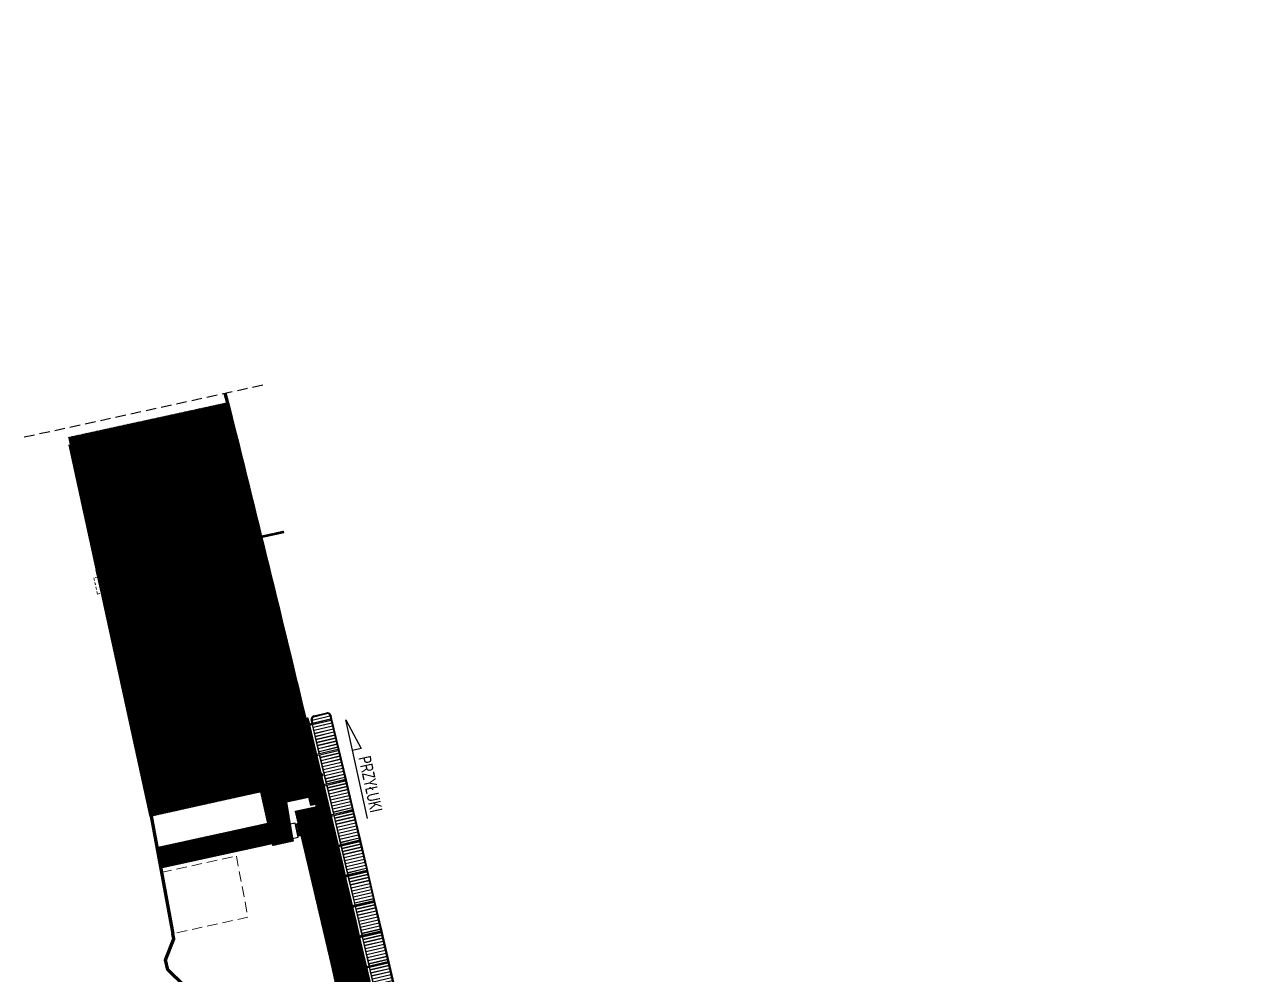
# Model space of a CAD drawing. Header units: metres. Extents: x 8416582 to 8417409, y 5771873 to 5772737.
# Drawn here: x 8416865.2 to 8416923.7, y 5772288.7 to 5772334.4 of the extents above; entities that cross this region are included whole.
import ezdxf

# ---------------------------------------------------------------- set-up
doc = ezdxf.new("R2010")
doc.units = ezdxf.units.M
doc.linetypes.add('DASHED', pattern=[0.75, 0.5, -0.25])
doc.linetypes.add('HIDDEN', pattern=[0.375, 0.25, -0.125])
for name, color, linetype in [('AII_M_balustrady', 8, 'Continuous'), ('AII_M_konstrukcja beton', 3, 'Continuous'), ('AII_M_opis', 1, 'Continuous'), ('AII_M_opisy kierunki', 1, 'Continuous'), ('AII_M_podpory', 1, 'Continuous'), ('AII_M_schody', 7, 'Continuous'), ('AII_M_wyposażenie', 8, 'Continuous')]:
    doc.layers.add(name, color=color, linetype=linetype)
for name, color, linetype, lineweight in [('AII_M_konstrukcja 0.09', 6, 'Continuous', 9), ('AII_M_konstrukcja 0.25', 1, 'Continuous', 25), ('AII_M_kreskowanie', 8, 'Continuous', 0), ('AII_M_kreskowanie skarp', 8, 'Continuous', 0), ('AII_M_linie przerywane', 9, 'DASHED', 18), ('AII_M_nawierzchnia', 9, 'Continuous', 18), ('AII_M_skrajnia', 9, 'DASHED', 18), ('AII_M_teren projektowany', 4, 'Continuous', 70), ('AII_M_wymiary', 1, 'Continuous', 25), ('AII_M_wyposazenie', 1, 'Continuous', 25), ('PROFIL_ramka', 7, 'Continuous', 15)]:
    doc.layers.add(name, color=color, linetype=linetype, lineweight=lineweight)
doc.layers.add('AII_M_pomoc', color=30, linetype='Continuous', plot=False)
doc.styles.add('CDMSTYLE', font='CDMSIMPL.shx', dxfattribs={"width": 0.7, "bigfont": 'CDMBIGPL.shx'})
pattern_1 = [(327.320079, (8416669.201813, 5772234.18563), (0.017143266, 0.0267239767), []), (57.320079, (8416669.201813, 5772234.18563), (-0.0267239767, 0.017143266), [])]
pattern_2 = [(327.320079, (8416670.34808, 5772229.486566), (0.017143266, 0.0267239767), []), (57.320079, (8416670.34808, 5772229.486566), (-0.0267239767, 0.017143266), [])]
pattern_3 = [(327.320079, (8416669.203216, 5772234.185935), (0.017143266, 0.0267239767), []), (57.320079, (8416669.203216, 5772234.185935), (-0.0267239767, 0.017143266), [])]
pattern_4 = [(327.320079, (8416692.896916, 5772231.56802), (0.017143266, 0.0267239767), []), (57.320079, (8416692.896916, 5772231.56802), (-0.0267239767, 0.017143266), [])]

# ---------------------------------------------------------------- blocks, each defined once
blk = doc.blocks.new('Łożysko_garnkowe')
at = {"layer": 'AII_M_podpory', "color": 0, "linetype": 'Continuous', "lineweight": -2, "ltscale": 0.01}
for p, q in [((-0.31, 0), (0.31, 0)), ((0.31, 0), (0.31, -0.043)), ((-0.31, -0.043), (-0.31, 0)), ((-0.03, -0.043), (-0.31, -0.043)), ((-0.301, -0.049), (-0.301, -0.043)), ((-0.301, -0.049), (-0.033, -0.049)), ((-0.26, -0.085), (-0.3, -0.085)), ((-0.3, -0.15), (-0.3, -0.085)), ((-0.3, -0.15), (0.3, -0.15)), ((-0.292, -0.052), (-0.245, -0.052)), ((-0.292, -0.067), (-0.292, -0.052)), ((-0.292, -0.067), (-0.257, -0.067)), ((-0.28, -0.085), (-0.28, -0.067)), ((-0.26, -0.085), (-0.257, -0.085)), ((-0.26, -0.138), (-0.26, -0.085)), ((-0.26, -0.09), (-0.257, -0.09)), ((0.26, -0.114), (-0.26, -0.114)), ((-0.26, -0.138), (0.26, -0.138)), ((-0.257, -0.09), (-0.257, -0.067)), ((-0.245, -0.055), (-0.245, -0.049)), ((-0.044, -0.055), (-0.245, -0.055)), ((-0.044, -0.052), (-0.044, -0.049)), ((-0.044, -0.052), (-0.025, -0.052)), ((-0.044, -0.052), (-0.044, -0.058)), ((0.044, -0.058), (-0.044, -0.058)), ((-0.033, -0.043), (-0.033, -0.049)), ((0.03, -0.017), (-0.03, -0.017)), ((-0.03, -0.017), (-0.03, -0.043)), ((-0.025, -0.022), (-0.03, -0.022)), ((-0.025, -0.039), (-0.03, -0.039)), ((0.025, -0.022), (-0.025, -0.022)), ((-0.025, -0.022), (-0.025, -0.052)), ((0.025, -0.022), (0.03, -0.022)), ((0.025, -0.022), (0.025, -0.052)), ((0.025, -0.039), (0.03, -0.039)), ((0.044, -0.052), (0.025, -0.052)), ((0.03, -0.017), (0.03, -0.043)), ((0.31, -0.043), (0.03, -0.043)), ((0.033, -0.043), (0.033, -0.049)), ((0.301, -0.049), (0.033, -0.049)), ((0.044, -0.052), (0.044, -0.049)), ((0.044, -0.052), (0.044, -0.058)), ((0.245, -0.055), (0.044, -0.055)), ((0.245, -0.055), (0.245, -0.049)), ((0.292, -0.052), (0.245, -0.052)), ((0.292, -0.067), (0.257, -0.067)), ((0.257, -0.09), (0.257, -0.067)), ((0.26, -0.085), (0.257, -0.085)), ((0.26, -0.09), (0.257, -0.09)), ((0.26, -0.085), (0.3, -0.085)), ((0.26, -0.138), (0.26, -0.085)), ((0.28, -0.085), (0.28, -0.067)), ((0.292, -0.067), (0.292, -0.052)), ((0.3, -0.15), (0.3, -0.085)), ((0.301, -0.049), (0.301, -0.043))]:
    blk.add_line(p, q, dxfattribs=at)
blk = doc.blocks.new('*U284')
at = {"layer": 'AII_M_opisy kierunki', "color": 0, "lineweight": -2}
blk.add_lwpolyline([(24.28, 0), (0, 0), (7.5, 2.1), (7.5, 2.1), (7.5, 0)], dxfattribs=at)
at = {"layer": 'AII_M_opisy kierunki', "color": 2, "lineweight": -2, "style": 'CDMSTYLE', "width": 0.7}
blk.add_attdef('KIERUNEK', (9.5, 1), '', height=3, dxfattribs=at)
blk = doc.blocks.new('*U285')
at = {"layer": 'AII_M_konstrukcja 0.09'}
blk.add_lwpolyline([(0, 0), (0, 0.6)], dxfattribs=at)
blk = doc.blocks.new('*U286')
at = {"layer": 'AII_M_konstrukcja 0.09', "color": 0, "linetype": 'ByBlock', "lineweight": -2, "transparency": 16777216}
for p, rotation in [((8419886.843, 5772300.738), 256.7667848124154), ((8419886.614, 5772299.764), 256.7298197933982), ((8419886.384, 5772298.791), 256.6928547743713), ((8419886.153, 5772297.818), 256.6558897553443), ((8419885.922, 5772296.845), 256.6189247363075), ((8419885.691, 5772295.872), 256.5819597172707), ((8419885.458, 5772294.9), 256.5449946982339), ((8419885.225, 5772293.927), 256.5080296792069), ((8419884.992, 5772292.955), 256.4710646601898), ((8419884.757, 5772291.983), 256.4340996411727), ((8419884.522, 5772291.01), 256.3971346221359), ((8419884.287, 5772290.039), 256.3601696030991), ((8419884.051, 5772289.067), 256.3232045840721), ((8419883.814, 5772288.095), 256.2862395650352), ((8419883.577, 5772287.124), 256.2492745460082), ((8419883.339, 5772286.153), 256.2123095269715), ((8419883.1, 5772285.182), 256.1753445079149), ((8419882.861, 5772284.211), 256.1383794888781), ((8419882.621, 5772283.24), 256.1014144698412), ((8419882.38, 5772282.269), 256.0644494507945), ((8419882.139, 5772281.299), 256.0274844317479), ((8419881.897, 5772280.328), 255.990519412711), ((8419881.655, 5772279.358), 255.9535543936742), ((8419881.412, 5772278.388), 255.9165893746571), ((8419881.168, 5772277.418), 255.8796243556203), ((8419880.924, 5772276.449), 255.8426593365735), ((8419880.679, 5772275.479), 255.805694317517), ((8419880.434, 5772274.51), 255.7687292984703), ((8419880.188, 5772273.54), 255.7317642794237), ((8419879.941, 5772272.571), 255.6947992603868), ((8419879.693, 5772271.602), 255.6578342413401), ((8419879.445, 5772270.634), 255.6208692224512), ((8419879.197, 5772269.665), 255.5839042034243), ((8419878.947, 5772268.697), 255.5469391842493), ((8419878.698, 5772267.728), 255.5099741652126), ((8419878.447, 5772266.76), 255.4730091461855), ((8419878.196, 5772265.792), 255.4360441273065), ((8419877.944, 5772264.825), 255.3990791082796), ((8419877.692, 5772263.857), 255.3621140892329), ((8419877.439, 5772262.889), 255.3251490701763), ((8419877.185, 5772261.922), 255.2881840511395), ((8419876.931, 5772260.955), 255.2512190321224), ((8419876.676, 5772259.988), 255.2142540131053), ((8419876.42, 5772259.021), 255.1772889940783), ((8419876.164, 5772258.055), 255.1403239750415), ((8419875.907, 5772257.088), 255.1033589560047), ((8419875.65, 5772256.122), 255.0663939369876), ((8419875.392, 5772255.156), 255.0294289179507), ((8419875.133, 5772254.19), 254.9924638989139), ((8419874.874, 5772253.224), 254.9554988798869), ((8419874.614, 5772252.258), 254.9185338608501), ((8419874.354, 5772251.293), 254.8815688418231), ((8419874.093, 5772250.327), 254.844603822806), ((8419873.831, 5772249.362), 254.8076388037889), ((8419873.569, 5772248.397), 254.7706737847521), ((8419873.306, 5772247.433), 254.7337087657054), ((8419873.042, 5772246.468), 254.6967437466685), ((8419872.778, 5772245.503), 254.6597787276318), ((8419872.513, 5772244.539), 254.6228137085949), ((8419872.247, 5772243.575), 254.585848689558)]:
    blk.add_blockref('*U285', p, dxfattribs=dict(at, rotation=rotation))
blk = doc.blocks.new('balustrada_segment skrajny L')
at = {"layer": 'AII_M_balustrady'}
for p, q in [((-0.395, 0.3), (-0.395, 0.94)), ((-0.39, 0.3), (-0.39, 0.94)), ((-0.36, 0.3), (-0.36, 0.94)), ((-0.355, 0.3), (-0.355, 0.94)), ((-0.253, 1.094), (-0.035, 1.094)), ((-0.24, 1.066), (-0.035, 1.066)), ((-0.235, 1.1), (-0.035, 1.1)), ((-0.235, 1.06), (-0.035, 1.06)), ((-0.217, 0.18), (-0.217, 1.06)), ((-0.209, 0.18), (-0.209, 1.06)), ((-0.07, 0), (-0.07, 1.06)), ((-0.065, 0), (-0.065, 1.06)), ((-0.005, 0), (-0.005, 1.06)), ((-0.005, 0), (-0.005, 1.06)), ((0, 0), (0, 1.06)), ((0, 0), (0, 1.06)), ((-0.07, 0.18), (-0.235, 0.18)), ((-0.07, 0.175), (-0.235, 0.175)), ((-0.07, 0.145), (-0.235, 0.145)), ((-0.07, 0.14), (-0.235, 0.14))]:
    blk.add_line(p, q, dxfattribs=at)
for centre, radius, start, end in [((-0.235, 0.94), 0.16, 90.00001, 180.00001), ((-0.235, 0.94), 0.155, 96.51187, 180.00001), ((-0.233, 0.939), 0.127, 93.15622, 179.62051), ((-0.235, 0.94), 0.12, 90.00001, 180.00001), ((-0.235, 0.3), 0.16, 180.00001, 270.00001), ((-0.235, 0.3), 0.155, 180.00001, 270.00001), ((-0.235, 0.3), 0.125, 180.00001, 270.00001), ((-0.235, 0.3), 0.12, 180.00001, 270.00001)]:
    blk.add_arc(centre, radius, start, end, dxfattribs=at)
blk = doc.blocks.new('balustrada_segment posredni')
at = {"layer": 'AII_M_balustrady'}
for p, q in [((-0.036, 1.1), (1.464, 1.101)), ((-0.036, 1.094), (1.464, 1.095)), ((-0.036, 1.066), (1.464, 1.067)), ((-0.036, 1.06), (1.464, 1.061)), ((0.141, 1.06), (0.142, 0.15)), ((0.149, 1.06), (0.15, 0.15)), ((0.291, 1.06), (0.292, 0.151)), ((0.299, 1.06), (0.3, 0.151)), ((0.441, 1.06), (0.442, 0.151)), ((0.449, 1.06), (0.45, 0.151)), ((0.591, 1.06), (0.592, 0.151)), ((0.599, 1.06), (0.6, 0.151)), ((0.741, 1.06), (0.742, 0.151)), ((0.749, 1.06), (0.75, 0.151)), ((0.891, 1.061), (0.892, 0.151)), ((0.899, 1.061), (0.9, 0.151)), ((1.041, 1.061), (1.042, 0.151)), ((1.049, 1.061), (1.05, 0.151)), ((1.191, 1.061), (1.192, 0.151)), ((1.199, 1.061), (1.2, 0.151)), ((1.341, 1.061), (1.342, 0.151)), ((1.349, 1.061), (1.35, 0.151)), ((1.43, 0.001), (1.429, 1.061)), ((1.435, 0.001), (1.434, 1.061)), ((1.495, 0.001), (1.494, 1.061)), ((1.5, 0.001), (1.499, 1.061)), ((1.43, 0.151), (0, 0.15)), ((1.43, 0.141), (0, 0.14))]:
    blk.add_line(p, q, dxfattribs=at)
blk = doc.blocks.new('*U276')
at = {"layer": 'AII_M_schody', "color": 0, "linetype": 'Continuous', "lineweight": 5, "ltscale": 0.5}
blk.add_line((0.4, -8.1), (-0.4, -8.1), dxfattribs=at)
at = {"layer": 'AII_M_schody', "color": 0, "linetype": 'HIDDEN', "lineweight": 5, "ltscale": 0.5}
for p, q in [((-0.4, -8.1), (-0.4, -8.28)), ((0.4, -8.28), (0.4, -8.1)), ((-0.4, -8.28), (0.4, -8.28))]:
    blk.add_line(p, q, dxfattribs=at)
at = {"layer": 'AII_M_schody', "color": 0, "linetype": 'Continuous', "lineweight": 5}
for points in [[(-0.65, 1.1), (-0.57, 1.1), (-0.57, -7.92), (-0.65, -7.92)], [(-0.46, -8.1), (-0.46, 0), (-0.4, 0), (-0.4, -8.1)], [(0.4, -0.18), (0.4, 0), (-0.4, 0), (-0.4, -0.18)], [(0.46, -8.1), (0.46, 0), (0.4, 0), (0.4, -8.1)], [(0.4, -0.36), (0.4, -0.18), (-0.4, -0.18), (-0.4, -0.36)], [(0.4, -0.54), (0.4, -0.36), (-0.4, -0.36), (-0.4, -0.54)], [(0.4, -0.72), (0.4, -0.54), (-0.4, -0.54), (-0.4, -0.72)], [(0.4, -0.9), (0.4, -0.72), (-0.4, -0.72), (-0.4, -0.9)], [(0.4, -1.08), (0.4, -0.9), (-0.4, -0.9), (-0.4, -1.08)], [(0.4, -1.26), (0.4, -1.08), (-0.4, -1.08), (-0.4, -1.26)], [(0.4, -1.44), (0.4, -1.26), (-0.4, -1.26), (-0.4, -1.44)], [(0.4, -1.62), (0.4, -1.44), (-0.4, -1.44), (-0.4, -1.62)], [(0.4, -1.8), (0.4, -1.62), (-0.4, -1.62), (-0.4, -1.8)], [(0.4, -1.98), (0.4, -1.8), (-0.4, -1.8), (-0.4, -1.98)], [(0.4, -2.16), (0.4, -1.98), (-0.4, -1.98), (-0.4, -2.16)], [(0.4, -2.34), (0.4, -2.16), (-0.4, -2.16), (-0.4, -2.34)], [(0.4, -2.52), (0.4, -2.34), (-0.4, -2.34), (-0.4, -2.52)], [(0.4, -2.7), (0.4, -2.52), (-0.4, -2.52), (-0.4, -2.7)], [(0.4, -2.88), (0.4, -2.7), (-0.4, -2.7), (-0.4, -2.88)], [(0.4, -3.06), (0.4, -2.88), (-0.4, -2.88), (-0.4, -3.06)], [(0.4, -3.24), (0.4, -3.06), (-0.4, -3.06), (-0.4, -3.24)], [(0.4, -3.42), (0.4, -3.24), (-0.4, -3.24), (-0.4, -3.42)], [(0.4, -3.6), (0.4, -3.42), (-0.4, -3.42), (-0.4, -3.6)], [(0.4, -3.78), (0.4, -3.6), (-0.4, -3.6), (-0.4, -3.78)], [(0.4, -3.96), (0.4, -3.78), (-0.4, -3.78), (-0.4, -3.96)], [(0.4, -4.14), (0.4, -3.96), (-0.4, -3.96), (-0.4, -4.14)], [(0.4, -4.32), (0.4, -4.14), (-0.4, -4.14), (-0.4, -4.32)], [(0.4, -4.5), (0.4, -4.32), (-0.4, -4.32), (-0.4, -4.5)], [(0.4, -4.68), (0.4, -4.5), (-0.4, -4.5), (-0.4, -4.68)], [(0.4, -4.86), (0.4, -4.68), (-0.4, -4.68), (-0.4, -4.86)], [(0.4, -5.04), (0.4, -4.86), (-0.4, -4.86), (-0.4, -5.04)], [(0.4, -5.22), (0.4, -5.04), (-0.4, -5.04), (-0.4, -5.22)], [(0.4, -5.4), (0.4, -5.22), (-0.4, -5.22), (-0.4, -5.4)], [(0.4, -5.58), (0.4, -5.4), (-0.4, -5.4), (-0.4, -5.58)], [(0.4, -5.76), (0.4, -5.58), (-0.4, -5.58), (-0.4, -5.76)], [(0.4, -5.94), (0.4, -5.76), (-0.4, -5.76), (-0.4, -5.94)], [(0.4, -6.12), (0.4, -5.94), (-0.4, -5.94), (-0.4, -6.12)], [(0.4, -6.3), (0.4, -6.12), (-0.4, -6.12), (-0.4, -6.3)], [(0.4, -6.48), (0.4, -6.3), (-0.4, -6.3), (-0.4, -6.48)], [(0.4, -6.66), (0.4, -6.48), (-0.4, -6.48), (-0.4, -6.66)], [(0.4, -6.84), (0.4, -6.66), (-0.4, -6.66), (-0.4, -6.84)], [(0.4, -7.02), (0.4, -6.84), (-0.4, -6.84), (-0.4, -7.02)], [(0.4, -7.2), (0.4, -7.02), (-0.4, -7.02), (-0.4, -7.2)], [(0.4, -7.38), (0.4, -7.2), (-0.4, -7.2), (-0.4, -7.38)], [(0.4, -7.56), (0.4, -7.38), (-0.4, -7.38), (-0.4, -7.56)], [(0.4, -7.74), (0.4, -7.56), (-0.4, -7.56), (-0.4, -7.74)], [(-0.46, -8.1), (-0.76, -8.1), (-0.76, -7.92), (-0.46, -7.92)], [(0.4, -7.92), (0.4, -7.74), (-0.4, -7.74), (-0.4, -7.92)], [(0.4, -8.1), (0.4, -7.92), (-0.4, -7.92), (-0.4, -8.1)]]:
    blk.add_lwpolyline(points, close=True, dxfattribs=at)
for points in [[(-0.65, -0.36), (-0.76, -0.36), (-0.76, -0.18), (-0.65, -0.18)], [(-0.57, -0.18), (-0.46, -0.18), (-0.46, -0.36), (-0.57, -0.36)], [(-0.65, -1.44), (-0.76, -1.44), (-0.76, -1.26), (-0.65, -1.26)], [(-0.57, -1.26), (-0.46, -1.26), (-0.46, -1.44), (-0.57, -1.44)], [(-0.65, -2.52), (-0.76, -2.52), (-0.76, -2.34), (-0.65, -2.34)], [(-0.57, -2.34), (-0.46, -2.34), (-0.46, -2.52), (-0.57, -2.52)], [(-0.65, -3.6), (-0.76, -3.6), (-0.76, -3.42), (-0.65, -3.42)], [(-0.57, -3.42), (-0.46, -3.42), (-0.46, -3.6), (-0.57, -3.6)], [(-0.65, -4.68), (-0.76, -4.68), (-0.76, -4.5), (-0.65, -4.5)], [(-0.57, -4.5), (-0.46, -4.5), (-0.46, -4.68), (-0.57, -4.68)], [(-0.65, -5.76), (-0.76, -5.76), (-0.76, -5.58), (-0.65, -5.58)], [(-0.57, -5.58), (-0.46, -5.58), (-0.46, -5.76), (-0.57, -5.76)], [(-0.65, -6.84), (-0.76, -6.84), (-0.76, -6.66), (-0.65, -6.66)], [(-0.57, -6.66), (-0.46, -6.66), (-0.46, -6.84), (-0.57, -6.84)], [(-0.65, -7.92), (-0.76, -7.92), (-0.76, -7.74), (-0.65, -7.74)], [(-0.57, -7.74), (-0.46, -7.74), (-0.46, -7.92), (-0.57, -7.92)]]:
    blk.add_lwpolyline(points, dxfattribs=at)
blk = doc.blocks.new('A$C28d39659')
at = {"layer": 'PROFIL_ramka'}
for points in [[(52, 12), (752, 12), (752, 24), (52, 24)], [(52, 0), (752, 0), (752, 12), (52, 12)]]:
    blk.add_3dface(points, dxfattribs=at)
blk = doc.blocks.new('A$C44c9b803')
at = {"layer": 'AII_M_opis', "color": 1, "lineweight": 25}
blk.add_blockref('A$C28d39659', (0, 0), dxfattribs=at)

msp = doc.modelspace()

# ---------------------------------------------------------------- hatches: boundary and pattern name
at = {"layer": 'AII_M_kreskowanie', "lineweight": 0, "true_color": 0x61993b}
h = msp.add_hatch(dxfattribs=at)
h.set_pattern_fill('ANSI37', color=85, scale=0.01, angle=26.648458)
h.set_pattern_definition(pattern_1)
edge = h.paths.add_edge_path()
edge.add_ellipse((8416954.2493, 5772329.9767), major_axis=(-56.7613, 56.7613), ratio=1, start_angle=58.704843, end_angle=59.256651)
edge.add_ellipse((8415397.6624, 5771946.4206), major_axis=(-1076.8345, 1076.8345), ratio=1, start_angle=238.8496552, end_angle=238.8787399)
edge.add_line((8416876.0769, 5772311.7091), (8416868.298, 5772310.0101))
edge.add_line((8416868.298, 5772310.0101), (8416868.6278, 5772308.5002))
edge.add_line((8416868.6278, 5772308.5002), (8416876.4489, 5772310.2083))
edge = h.paths.add_edge_path()
edge.add_ellipse((8415382.9238, 5771942.789), major_axis=(-1087.568, 1087.568), ratio=1, start_angle=238.8783744, end_angle=238.9071725)
edge.add_ellipse((8416888.2953, 5772316.0473), major_axis=(-6.6552, 27.5953), ratio=0.4545155, start_angle=89.60975, end_angle=91.170069)
edge.add_line((8416875.7077, 5772313.2104), (8416867.9682, 5772311.5201))
edge.add_line((8416867.9682, 5772311.5201), (8416868.298, 5772310.0101))
edge.add_line((8416868.298, 5772310.0101), (8416876.0769, 5772311.7091))
h.paths.add_polyline_path([(8416876.552, 5772309.7832), (8416876.552, 5772309.7832), (8416876.631, 5772309.4571), (8416876.6282, 5772309.4689), (8416876.6254, 5772309.4806), (8416876.6225, 5772309.4924), (8416876.6197, 5772309.5041), (8416876.6168, 5772309.5158), (8416876.614, 5772309.5276), (8416876.6111, 5772309.5393), (8416876.6083, 5772309.551), (8416876.6055, 5772309.5628), (8416876.6026, 5772309.5745), (8416876.5998, 5772309.5863), (8416876.5969, 5772309.598), (8416876.5941, 5772309.6097), (8416876.5912, 5772309.6215), (8416876.5884, 5772309.6332), (8416876.5855, 5772309.6449), (8416876.5827, 5772309.6567), (8416876.5799, 5772309.6684), (8416876.577, 5772309.6802), (8416876.5742, 5772309.6919), (8416876.5713, 5772309.7036), (8416876.5685, 5772309.7154), (8416876.5656, 5772309.7271), (8416876.5628, 5772309.7388), (8416876.5599, 5772309.7506), (8416876.5571, 5772309.7623), (8416876.5543, 5772309.7741)])
h.paths.add_polyline_path([(8416875.7053, 5772313.2099), (8416874.9576, 5772316.2105), (8416867.3087, 5772314.54), (8416867.9682, 5772311.5201)])
h = msp.add_hatch(dxfattribs=at)
h.set_pattern_fill('ANSI37', color=85, scale=0.01, angle=26.648458)
h.set_pattern_definition(pattern_1)
h.paths.add_polyline_path([(8416876.4076, 5772309.6698), (8416876.4311, 5772309.5623), (8416876.5968, 5772309.5985), (8416876.5709, 5772309.7054)])
h.paths.add_polyline_path([(8416875.3525, 5772309.4393), (8416875.3759, 5772309.3319), (8416876.2552, 5772309.5239), (8416876.2317, 5772309.6314)], flags=17)
h.paths.add_polyline_path([(8416874.2973, 5772309.2089), (8416874.3208, 5772309.1014), (8416875.2001, 5772309.2935), (8416875.1766, 5772309.4009)], flags=17)
h.paths.add_polyline_path([(8416873.2422, 5772308.9784), (8416873.2657, 5772308.871), (8416874.145, 5772309.063), (8416874.1215, 5772309.1705)], flags=17)
h.paths.add_polyline_path([(8416872.1871, 5772308.748), (8416872.2106, 5772308.6405), (8416873.0898, 5772308.8326), (8416873.0664, 5772308.94)], flags=17)
h.paths.add_polyline_path([(8416871.132, 5772308.5176), (8416871.1554, 5772308.4101), (8416872.0347, 5772308.6021), (8416872.0112, 5772308.7096)], flags=17)
h.paths.add_polyline_path([(8416870.0782, 5772308.2874), (8416870.1017, 5772308.18), (8416870.9796, 5772308.3717), (8416870.9561, 5772308.4792)])
h.paths.add_polyline_path([(8416869.9258, 5772308.1416), (8416869.9024, 5772308.249), (8416869.0231, 5772308.057), (8416869.0466, 5772307.9495)])
h.paths.add_polyline_path([(8416870.0377, 5772308.473), (8416870.0612, 5772308.3656), (8416870.939, 5772308.5573), (8416870.9156, 5772308.6648), (8416871.0914, 5772308.7032), (8416871.1149, 5772308.5957), (8416871.9942, 5772308.7878), (8416871.9707, 5772308.8952), (8416872.1465, 5772308.9336), (8416872.17, 5772308.8262), (8416873.0493, 5772309.0182), (8416873.0258, 5772309.1257), (8416873.2017, 5772309.1641), (8416873.2251, 5772309.0566), (8416874.1044, 5772309.2486), (8416874.0809, 5772309.3561), (8416874.2568, 5772309.3945), (8416874.2803, 5772309.287), (8416875.1595, 5772309.4791), (8416875.1361, 5772309.5865), (8416875.3119, 5772309.625), (8416875.3354, 5772309.5175), (8416876.2147, 5772309.7095), (8416876.1912, 5772309.817), (8416876.3671, 5772309.8554), (8416876.3905, 5772309.7479), (8416876.552, 5772309.7832), (8416876.4489, 5772310.2083), (8416868.6278, 5772308.5002), (8416868.6976, 5772308.1804), (8416868.9826, 5772308.2426), (8416869.006, 5772308.1351), (8416869.8853, 5772308.3272), (8416869.8618, 5772308.4346)])
at = {"layer": 'AII_M_kreskowanie', "lineweight": 0, "true_color": 0x818979}
h = msp.add_hatch(dxfattribs=at)
h.set_pattern_fill('ANSI37', color=8, scale=0.01, angle=26.648458)
h.set_pattern_definition(pattern_3)
h.paths.add_polyline_path([(8416877.6425, 5772310.0214), (8416877.6595, 5772309.9432), (8416868.8472, 5772308.0186), (8416868.8302, 5772308.0967)])
h = msp.add_hatch(dxfattribs=at)
h.set_pattern_fill('ANSI37', color=8, scale=0.01, angle=26.648458)
h.set_pattern_definition(pattern_3)
h.paths.add_polyline_path([(8416876.3919, 5772309.7482), (8416876.3685, 5772309.8557), (8416876.1926, 5772309.8173), (8416876.2161, 5772309.7098)])
h.paths.add_polyline_path([(8416876.4325, 5772309.5626), (8416876.409, 5772309.6701), (8416876.2331, 5772309.6317), (8416876.2566, 5772309.5242)])
h = msp.add_hatch(dxfattribs=at)
h.set_pattern_fill('ANSI37', color=8, scale=0.01, angle=26.648458)
h.set_pattern_definition(pattern_3)
h.paths.add_polyline_path([(8416876.6083, 5772309.601), (8416876.8042, 5772308.704), (8416868.9605, 5772306.9909), (8416868.7646, 5772307.8879)])
h = msp.add_hatch(dxfattribs=at)
h.set_pattern_fill('ANSI37', color=8, scale=0.01, angle=26.648458)
h.set_pattern_definition([(327.320079, (8416666.03783, 5772233.494607), (0.017143266, 0.0267239767), []), (57.320079, (8416666.03783, 5772233.494607), (-0.0267239767, 0.017143266), [])])
h.paths.add_polyline_path([(8416873.2265, 5772309.0569), (8416873.2031, 5772309.1644), (8416873.0272, 5772309.126), (8416873.0507, 5772309.0185)])
h.paths.add_polyline_path([(8416873.2671, 5772308.8713), (8416873.2436, 5772308.9788), (8416873.0678, 5772308.9403), (8416873.0912, 5772308.8329)])
h = msp.add_hatch(dxfattribs=at)
h.set_pattern_fill('ANSI37', color=8, scale=0.01, angle=26.648458)
h.set_pattern_definition([(327.320079, (8416667.09296, 5772233.72505), (0.017143266, 0.0267239767), []), (57.320079, (8416667.09296, 5772233.72505), (-0.0267239767, 0.017143266), [])])
h.paths.add_polyline_path([(8416874.2817, 5772309.2874), (8416874.2582, 5772309.3948), (8416874.0824, 5772309.3564), (8416874.1058, 5772309.2489)])
h.paths.add_polyline_path([(8416874.3222, 5772309.1017), (8416874.2987, 5772309.2092), (8416874.1229, 5772309.1708), (8416874.1464, 5772309.0633)])
h = msp.add_hatch(dxfattribs=at)
h.set_pattern_fill('ANSI37', color=8, scale=0.01, angle=26.648458)
h.set_pattern_definition([(327.320079, (8416668.148088, 5772233.955493), (0.017143266, 0.0267239767), []), (57.320079, (8416668.148088, 5772233.955493), (-0.0267239767, 0.017143266), [])])
h.paths.add_polyline_path([(8416875.3368, 5772309.5178), (8416875.3133, 5772309.6253), (8416875.1375, 5772309.5869), (8416875.1609, 5772309.4794)])
h.paths.add_polyline_path([(8416875.3773, 5772309.3322), (8416875.3539, 5772309.4396), (8416875.178, 5772309.4012), (8416875.2015, 5772309.2938)])
at = {"layer": 'AII_M_kreskowanie', "lineweight": 0, "true_color": 0x61993b}
h = msp.add_hatch(dxfattribs=at)
h.set_pattern_fill('ANSI37', color=85, scale=0.01, angle=26.648458)
h.set_pattern_definition([(327.320079, (8416670.34808, 5772229.486566), (0.017143266, 0.0267239767), []), (57.320079, (8416670.34808, 5772229.486566), (-0.0267239767, 0.017143266), [])])
h.paths.add_polyline_path([(8416876.7996, 5772308.7011), (8416876.8096, 5772308.7033), (8416878.6824, 5772301.0004), (8416878.8176, 5772300.0064), (8416878.2253, 5772298.4926), (8416869.2745, 5772305.5389), (8416868.9579, 5772306.9885)])
at = {"layer": 'AII_M_kreskowanie', "lineweight": 0, "true_color": 0x818979}
h = msp.add_hatch(dxfattribs=at)
h.set_pattern_fill('ANSI37', color=8, scale=0.01, angle=26.648458)
h.set_pattern_definition([(327.320079, (8416662.872445, 5772232.80328), (0.017143266, 0.0267239767), []), (57.320079, (8416662.872445, 5772232.80328), (-0.0267239767, 0.017143266), [])])
h.paths.add_polyline_path([(8416870.0612, 5772308.3656), (8416870.0377, 5772308.473), (8416869.8618, 5772308.4346), (8416869.8853, 5772308.3272)])
h.paths.add_polyline_path([(8416870.1017, 5772308.18), (8416870.0782, 5772308.2874), (8416869.9024, 5772308.249), (8416869.9258, 5772308.1416)])
h = msp.add_hatch(dxfattribs=at)
h.set_pattern_fill('ANSI37', color=8, scale=0.01, angle=26.648458)
h.set_pattern_definition([(327.320079, (8416663.927573, 5772233.033722), (0.017143266, 0.0267239767), []), (57.320079, (8416663.927573, 5772233.033722), (-0.0267239767, 0.017143266), [])])
h.paths.add_polyline_path([(8416871.1163, 5772308.596), (8416871.0928, 5772308.7035), (8416870.917, 5772308.6651), (8416870.9404, 5772308.5576)])
h.paths.add_polyline_path([(8416871.1568, 5772308.4104), (8416871.1334, 5772308.5179), (8416870.9575, 5772308.4795), (8416870.981, 5772308.372)])
h = msp.add_hatch(dxfattribs=at)
h.set_pattern_fill('ANSI37', color=8, scale=0.01, angle=26.648458)
h.set_pattern_definition([(327.320079, (8416664.982702, 5772233.264165), (0.017143266, 0.0267239767), []), (57.320079, (8416664.982702, 5772233.264165), (-0.0267239767, 0.017143266), [])])
h.paths.add_polyline_path([(8416872.1714, 5772308.8265), (8416872.1479, 5772308.9339), (8416871.9721, 5772308.8955), (8416871.9956, 5772308.7881)])
h.paths.add_polyline_path([(8416872.212, 5772308.6408), (8416872.1885, 5772308.7483), (8416872.0126, 5772308.7099), (8416872.0361, 5772308.6024)])
h = msp.add_hatch(dxfattribs=at)
h.set_pattern_fill('ANSI37', color=8, scale=0.01, angle=26.648458)
h.set_pattern_definition([(327.320079, (8416667.793894, 5772233.881677), (0.017143266, 0.0267239767), []), (57.320079, (8416667.793894, 5772233.881677), (-0.0267239767, 0.017143266), [])])
h.paths.add_polyline_path([(8416869.0231, 5772308.057), (8416868.8472, 5772308.0186), (8416868.8302, 5772308.0967), (8416869.006, 5772308.1351), (8416868.9826, 5772308.2426), (8416868.6972, 5772308.1767), (8416868.7621, 5772307.885), (8416869.0466, 5772307.9495)])
h = msp.add_hatch(dxfattribs=at)
h.set_pattern_fill('ANSI37', color=8, scale=0.01, angle=26.648458)
h.set_pattern_definition(pattern_2)
h.paths.add_polyline_path([(8416878.5499, 5772297.6982), (8416878.5499, 5772297.6982), (8416878.3732, 5772298.3761), (8416877.0146, 5772299.4457), (8416878.55, 5772297.6982)], flags=16)
h.paths.add_polyline_path([(8416878.2569, 5772297.6341), (8416878.5499, 5772297.6982), (8416878.55, 5772297.6982), (8416878.2895, 5772297.6162)], flags=17)
h.paths.add_polyline_path([(8416878.55, 5772297.6982), (8416877.0146, 5772299.4457), (8416869.2745, 5772305.5389), (8416869.4187, 5772304.879)])
h.paths.add_polyline_path([(8416878.2895, 5772297.6162), (8416878.55, 5772297.6982), (8416869.4187, 5772304.879), (8416869.4943, 5772304.5327)])
at = {"layer": 'AII_M_kreskowanie', "lineweight": 0, "true_color": 0xc5c7c4}
h = msp.add_hatch(dxfattribs=at)
h.set_pattern_fill('ANSI37', color=9, scale=0.01)
h.set_pattern_definition([(327.320079, (8416669.629995, 5772226.163217), (0.017143266, 0.0267239767), []), (57.320079, (8416669.629995, 5772226.163217), (-0.0267239767, 0.017143266), [])])
h.paths.add_polyline_path([(8416870.4315, 5772305.4773), (8416870.4486, 5772305.3992), (8416869.3935, 5772305.1687), (8416869.3764, 5772305.2469)])
h = msp.add_hatch(dxfattribs=at)
h.set_pattern_fill('ANSI37', color=9, scale=0.01, angle=26.648458)
h.set_pattern_definition([(327.320079, (8416691.92758, 5772231.36655), (0.017143266, 0.0267239767), []), (57.320079, (8416691.92758, 5772231.36655), (-0.0267239767, 0.017143266), [])])
h.paths.add_polyline_path([(8416878.578, 5772298.0348), (8416878.5652, 5772298.0935), (8416869.5377, 5772305.2002), (8416869.4895, 5772305.1897)])
h = msp.add_hatch(dxfattribs=at)
h.set_pattern_fill('ANSI37', color=9, scale=0.01, angle=26.648458)
h.set_pattern_definition([(327.320079, (8416692.396527, 5772231.46897), (0.017143266, 0.0267239767), []), (57.320079, (8416692.396527, 5772231.46897), (-0.0267239767, 0.017143266), [])])
h.paths.add_polyline_path([(8416879.047, 5772298.1373), (8416879.0342, 5772298.1959), (8416870.0109, 5772305.3036), (8416869.9626, 5772305.293)])
h = msp.add_hatch(dxfattribs=at)
h.set_pattern_fill('ANSI37', color=9, scale=0.01, angle=26.648458)
h.set_pattern_definition(pattern_4)
h.paths.add_polyline_path([(8416879.5473, 5772298.2363), (8416879.5303, 5772298.3145), (8416870.4315, 5772305.4773), (8416870.4486, 5772305.3992)])
at = {"layer": 'AII_M_kreskowanie', "lineweight": 0, "true_color": 0x818979}
h = msp.add_hatch(dxfattribs=at)
h.set_pattern_fill('ANSI37', color=8, scale=0.01, angle=26.648458)
h.set_pattern_definition(pattern_2)
h.paths.add_polyline_path([(8416876.5748, 5772297.4715), (8416876.4209, 5772298.1762), (8416876.7819, 5772298.8017), (8416869.4943, 5772304.5327), (8416871.2931, 5772296.2967)])
h.paths.add_polyline_path([(8416878.0608, 5772297.796), (8416876.7819, 5772298.8017), (8416876.4209, 5772298.1762), (8416876.5748, 5772297.4715)])
at = {"layer": 'AII_M_kreskowanie', "lineweight": 0, "true_color": 0xc5c7c4}
h = msp.add_hatch(dxfattribs=at)
h.set_pattern_fill('ANSI37', color=9, scale=0.01)
h.set_pattern_definition([(327.320079, (8416671.044098, 5772225.049982), (0.017143266, 0.0267239767), []), (57.320079, (8416671.044098, 5772225.049982), (-0.0267239767, 0.017143266), [])])
h.paths.add_polyline_path([(8416871.8457, 5772304.3641), (8416871.8627, 5772304.2859), (8416870.8076, 5772304.0555), (8416870.7905, 5772304.1336)])
h = msp.add_hatch(dxfattribs=at)
h.set_pattern_fill('ANSI37', color=9, scale=0.01)
h.set_pattern_definition([(327.320079, (8416672.33844, 5772224.03103), (0.017143266, 0.0267239767), []), (57.320079, (8416672.33844, 5772224.03103), (-0.0267239767, 0.017143266), [])])
h.paths.add_polyline_path([(8416873.14, 5772303.3451), (8416873.1571, 5772303.267), (8416872.1019, 5772303.0365), (8416872.0849, 5772303.1147)])
h = msp.add_hatch(dxfattribs=at)
h.set_pattern_fill('ANSI37', color=9, scale=0.01, angle=26.648458)
h.set_pattern_definition(pattern_4)
h.paths.add_polyline_path([(8416879.5303, 5772298.3145), (8416879.5473, 5772298.2363), (8416878.4922, 5772298.0059), (8416878.4751, 5772298.084)])
h.paths.add_polyline_path([(8416878.3174, 5772299.2693), (8416878.3344, 5772299.1912), (8416877.2793, 5772298.9607), (8416877.2622, 5772299.0389)])
h.paths.add_polyline_path([(8416877.023, 5772300.2883), (8416877.0401, 5772300.2101), (8416875.985, 5772299.9797), (8416875.9679, 5772300.0578)])
h.paths.add_polyline_path([(8416875.7287, 5772301.3072), (8416875.7457, 5772301.2291), (8416874.6906, 5772300.9986), (8416874.6735, 5772301.0768)])
h.paths.add_polyline_path([(8416874.4343, 5772302.3262), (8416874.4514, 5772302.248), (8416873.3963, 5772302.0176), (8416873.3792, 5772302.0957)])
at = {"layer": 'AII_M_kreskowanie', "lineweight": 0, "true_color": 0x818979}
h = msp.add_hatch(dxfattribs=at)
h.set_pattern_fill('ANSI37', color=8, scale=0.01, angle=26.648458)
h.set_pattern_definition(pattern_2)
edge = h.paths.add_edge_path()
edge.add_ellipse((8415370.887, 5771939.8246), major_axis=(-1511.7145, -342.3731), ratio=1, start_angle=180.556592, end_angle=180.6541745)
edge.add_line((8416878.594, 5772299.435), (8416878.2134, 5772298.4622))
edge.add_line((8416878.2134, 5772298.4622), (8416878.3732, 5772298.3761))
edge.add_line((8416878.3732, 5772298.3761), (8416878.55, 5772297.6982))
edge.add_line((8416878.55, 5772297.6982), (8416878.5499, 5772297.6982))
edge.add_line((8416878.5499, 5772297.6982), (8416878.2569, 5772297.6341))
edge.add_line((8416878.2569, 5772297.6341), (8416878.0608, 5772297.796))
edge.add_line((8416878.0608, 5772297.796), (8416876.5748, 5772297.4715))
edge.add_line((8416876.5748, 5772297.4715), (8416877.1413, 5772294.878))
edge.add_line((8416877.1413, 5772294.878), (8416878.1182, 5772295.0914))
edge.add_line((8416878.1182, 5772295.0914), (8416878.036, 5772295.5852))
edge.add_line((8416878.036, 5772295.5852), (8416877.8049, 5772296.9711))
edge.add_line((8416877.8049, 5772296.9711), (8416878.8778, 5772297.2055))
edge.add_line((8416878.8778, 5772297.2055), (8416878.9776, 5772296.8171))
edge.add_line((8416878.9776, 5772296.8171), (8416879.2043, 5772296.8666))
h = msp.add_hatch(dxfattribs=at)
h.set_pattern_fill('ANSI37', color=8, scale=0.01, angle=26.648458)
h.set_pattern_definition(pattern_2)
edge = h.paths.add_edge_path()
edge.add_ellipse((8415370.887, 5771939.8246), major_axis=(-1511.7145, -342.3731), ratio=1, start_angle=178.5633276, end_angle=180.5522617)
edge.add_line((8416879.2313, 5772296.7526), (8416878.223, 5772296.5324))
edge.add_ellipse((8415369.8788, 5771939.6044), major_axis=(-1511.7145, -342.3731), ratio=1, start_angle=180.5303925, end_angle=180.5522617, ccw=False)
edge.add_line((8416878.3591, 5772295.9567), (8416878.3638, 5772295.9577))
edge.add_line((8416878.3638, 5772295.9577), (8416878.4238, 5772295.6829))
edge.add_ellipse((8415369.8788, 5771939.6044), major_axis=(-1511.7145, -342.3731), ratio=1, start_angle=179.5799738, end_angle=180.5199935, ccw=False)
edge.add_ellipse((8415369.8788, 5771939.6044), major_axis=(-1511.7145, -342.3731), ratio=1, start_angle=179.5356158, end_angle=179.5799738, ccw=False)
edge.add_ellipse((8415369.8788, 5771939.6044), major_axis=(-1511.7145, -342.3731), ratio=1, start_angle=178.5966591, end_angle=179.5356158, ccw=False)
edge.add_line((8416889.5247, 5772244.8522), (8416889.5909, 5772244.5493))
edge.add_line((8416889.5909, 5772244.5493), (8416889.5857, 5772244.5482))
edge.add_ellipse((8415369.8788, 5771939.6044), major_axis=(-1511.7145, -342.3731), ratio=1, start_angle=178.5633276, end_angle=178.5851983, ccw=False)
edge.add_line((8416889.702, 5772243.9681), (8416890.7103, 5772244.1883))
h = msp.add_hatch(dxfattribs=at)
h.set_pattern_fill('ANSI37', color=8, scale=0.01, angle=26.648458)
h.set_pattern_definition(pattern_2)
h.paths.add_polyline_path([(8416877.1199, 5772294.9757), (8416876.9061, 5772295.9546), (8416871.5693, 5772294.789), (8416871.7536, 5772293.8037)])
at = {"layer": 'AII_M_nawierzchnia', "linetype": 'Continuous', "true_color": 0x8a9977}
h = msp.add_hatch(dxfattribs=at)
h.set_pattern_fill('ANSI37', color=252, scale=0.01, angle=26.648458)
h.set_pattern_definition([(327.320079, (8416660.451865, 5772227.750163), (0.017143266, 0.0267239767), []), (57.320079, (8416660.451865, 5772227.750163), (-0.0267239767, 0.017143266), [])])
edge = h.paths.add_edge_path()
edge.add_line((8416878.8289, 5772301.0325), (8416878.6824, 5772301.0004))
edge.add_line((8416878.6824, 5772301.0004), (8416878.8176, 5772300.0064))
edge.add_line((8416878.8176, 5772300.0064), (8416878.594, 5772299.435))
edge.add_ellipse((8415370.887, 5771939.8246), major_axis=(-1511.7145, -342.3731), ratio=1, start_angle=178.4614109, end_angle=180.6541745, ccw=False)
edge.add_line((8416891.2493, 5772241.4843), (8416891.6907, 5772241.0582))
edge.add_line((8416891.6907, 5772241.0582), (8416891.9822, 5772240.0983))
edge.add_line((8416891.9822, 5772240.0983), (8416892.1287, 5772240.1303))
edge.add_ellipse((8415371.4732, 5771939.9526), major_axis=(-1511.7145, -342.3731), ratio=1, start_angle=178.4055649, end_angle=180.7100238)
at = {"layer": 'AII_M_wymiary'}
h = msp.add_hatch(dxfattribs=at)
h.set_pattern_fill('AR-B816', color=1, scale=0.001, angle=26.648458)
h.set_pattern_definition([(282.32008, (8416670.34808, 5772229.48657), (0.19852048, 0.04335735), []), (12.32008, (8416670.34808, 5772229.48657), (0.15516313, 0.24187783), [0.2032, -0.2032])])
h.paths.add_polyline_path([(8416876.5748, 5772297.4715), (8416876.4209, 5772298.1762), (8416876.7819, 5772298.8017), (8416869.4943, 5772304.5327), (8416871.2931, 5772296.2967)])
h.paths.add_polyline_path([(8416878.0608, 5772297.796), (8416876.7819, 5772298.8017), (8416876.4209, 5772298.1762), (8416876.5748, 5772297.4715)])

# ---------------------------------------------------------------- linework, layer by layer
at = {"layer": 'AII_M_konstrukcja 0.25', "color": 9, "linetype": 'HIDDEN', "lineweight": -3}
msp.add_line((8416876.4209, 5772298.1762), (8416876.5748, 5772297.4715), dxfattribs=at)
at = {"layer": 'AII_M_konstrukcja 0.25'}
for points in [[(8416878.3732, 5772298.3761), (8416869.2745, 5772305.5389)], [(8416878.55, 5772297.6982), (8416869.4187, 5772304.879)], [(8416878.2895, 5772297.6162), (8416869.4943, 5772304.5327)], [(8416878.3732, 5772298.3761), (8416878.5499, 5772297.6982), (8416878.2569, 5772297.6341)]]:
    msp.add_lwpolyline(points, dxfattribs=at)
at = {"layer": 'AII_M_konstrukcja beton', "color": 2}
for points in [[(8416878.6824, 5772301.0004), (8416878.8289, 5772301.0325)], [(8416878.223, 5772296.5324), (8416879.2313, 5772296.7526)], [(8416871.5693, 5772294.789), (8416876.9061, 5772295.9546)], [(8416871.75, 5772293.8029), (8416877.1199, 5772294.9757)]]:
    msp.add_lwpolyline(points, dxfattribs=at)
at = {"layer": 'AII_M_konstrukcja beton'}
msp.add_lwpolyline([(8416879.2043, 5772296.8666), (8416878.9776, 5772296.8171), (8416878.8778, 5772297.2055), (8416877.8049, 5772296.9711), (8416878.036, 5772295.5852), (8416878.1182, 5772295.0914), (8416877.1413, 5772294.878), (8416876.5748, 5772297.4715)], dxfattribs=at)
at = {"layer": 'AII_M_konstrukcja beton', "color": 2, "extrusion": (0, 0, -1)}
for centre, start_param, end_param in [((8415371.4732, 5771939.9526), 3.1292004, 3.1294359), ((8415371.4732, 5771939.9526), 3.1294359, 3.1694208), ((8415370.887, 5771939.8246), 3.1301752, 3.1684461), ((8415369.8788, 5771939.6044), 3.1319539, 3.1666673)]:
    msp.add_ellipse(centre, major_axis=(-1511.7145, -342.3731), ratio=1, start_param=start_param, end_param=end_param, dxfattribs=at)
at = {"layer": 'AII_M_kreskowanie'}
for points in [[(8416877.6539, 5772310.0238), (8416877.6709, 5772309.9457), (8416870.2655, 5772308.3283), (8416870.2484, 5772308.4065)], [(8416876.6083, 5772309.601), (8416876.8042, 5772308.704), (8416870.3358, 5772307.2913), (8416870.1399, 5772308.1883)]]:
    msp.add_lwpolyline(points, close=True, dxfattribs=at)
at = {"layer": 'AII_M_kreskowanie skarp', "color": 94}
for p, q in [((8416875.1501, 5772315.258), (8416871.4872, 5772314.4581)), ((8416875.3581, 5772314.5125), (8416867.6809, 5772312.8358)), ((8416875.5451, 5772313.7624), (8416871.8823, 5772312.9624)), ((8416875.7532, 5772313.0168), (8416868.0107, 5772311.3258)), ((8416875.9436, 5772312.2674), (8416872.2664, 5772311.4643)), ((8416876.1269, 5772311.5165), (8416868.3404, 5772309.8159)), ((8416876.3097, 5772310.7654), (8416872.7462, 5772309.9871)), ((8416876.4945, 5772310.0148), (8416868.6702, 5772308.3059)), ((8416876.8629, 5772308.5133), (8416869, 5772306.796)), ((8416876.8256, 5772308.7086), (8416870.3472, 5772307.2938)), ((8416877.0465, 5772307.7624), (8416873.4057, 5772306.9672)), ((8416877.2298, 5772307.0114), (8416869.3298, 5772305.2861)), ((8416877.4127, 5772306.2604), (8416873.7355, 5772305.4573)), ((8416877.5959, 5772305.5094), (8416871.1873, 5772304.1098)), ((8416877.7788, 5772304.7584), (8416874.1017, 5772303.9553)), ((8416877.9257, 5772303.9995), (8416872.6842, 5772302.8547)), ((8416878.1404, 5772303.2554), (8416874.3951, 5772302.4374)), ((8416878.3214, 5772302.504), (8416872.9066, 5772301.3213)), ((8416878.5021, 5772301.7524), (8416875.8605, 5772301.1755)), ((8416878.6823, 5772301.0008), (8416874.9959, 5772300.1957)), ((8416878.6948, 5772300.9099), (8416878.1013, 5772300.702)), ((8416878.7051, 5772300.8341), (8416877.7184, 5772300.3467)), ((8416878.7289, 5772300.6592), (8416877.8185, 5772299.8884)), ((8416878.7617, 5772300.4185), (8416877.949, 5772299.2908)), ((8416878.7163, 5772300.7518), (8416878.1689, 5772300.3926)), ((8416878.7436, 5772300.551), (8416878.2507, 5772300.018)), ((8416877.8041, 5772300.018), (8416876.8783, 5772299.8158)), ((8416878.785, 5772300.2468), (8416878.3669, 5772299.4859)), ((8416877.969, 5772299.2631), (8416877.0852, 5772299.07))]:
    msp.add_line(p, q, dxfattribs=at)
at = {"layer": 'AII_M_linie przerywane', "linetype": 'DASHED', "lineweight": 25}
msp.add_line((8416865.1811, 5772314.5591), (8416876.9024, 5772317.119), dxfattribs=at)
at = {"layer": 'AII_M_skrajnia'}
msp.add_lwpolyline([(8416871.7778, 5772293.5871), (8416875.3926, 5772294.3766), (8416875.9448, 5772291.4265), (8416872.33, 5772290.637)], dxfattribs=at)
at = {"layer": 'AII_M_teren projektowany'}
for q in [(8416878.6824, 5772301.0004), (8416878.2253, 5772298.4926)]:
    msp.add_line((8416878.8176, 5772300.0064), q, dxfattribs=at)
for points in [[(8416871.2931, 5772296.2967), (8416867.3851, 5772314.1902)], [(8416878.1184, 5772298.5767), (8416877.6249, 5772300.7695)], [(8416871.2931, 5772296.2967), (8416872.33, 5772290.637)]]:
    msp.add_lwpolyline(points, dxfattribs=at)
at = {"layer": 'AII_M_teren projektowany', "elevation": 0}
msp.add_lwpolyline([(8416872.8673, 5772288.142), (8416872.0886, 5772288.8952), (8416871.9819, 5772289.3836), (8416872.3761, 5772290.3909), (8416872.33, 5772290.637)], dxfattribs=at)
at = {"layer": 'AII_M_teren projektowany', "extrusion": (0, 0, -1)}
msp.add_ellipse((8415371.3266, 5771939.9206), major_axis=(-1511.7145, -342.3731), ratio=1, start_param=3.1187924, end_param=3.1292004, dxfattribs=at)
at = {"layer": 'AII_M_wymiary', "color": 1}
msp.add_line((8416878.0608, 5772297.796), (8416871.2893, 5772296.3171), dxfattribs=at)
msp.add_lwpolyline([(8416877.981, 5772295.915), (8416878.0962, 5772295.2236), (8416878.3678, 5772295.283), (8416878.2185, 5772295.9668)], close=True, dxfattribs=at)
at = {"layer": 'AII_M_wyposazenie', "lineweight": 0}
for points in [[(8416870.4315, 5772305.4773), (8416870.4486, 5772305.3992), (8416869.3935, 5772305.1687), (8416869.3764, 5772305.2469)], [(8416879.5473, 5772298.2363), (8416879.5303, 5772298.3145), (8416870.4315, 5772305.4773), (8416870.4486, 5772305.3992)], [(8416871.8457, 5772304.3641), (8416871.8627, 5772304.2859), (8416870.8076, 5772304.0555), (8416870.7905, 5772304.1336)], [(8416873.14, 5772303.3451), (8416873.1571, 5772303.267), (8416872.1019, 5772303.0365), (8416872.0849, 5772303.1147)], [(8416874.4343, 5772302.3262), (8416874.4514, 5772302.248), (8416873.3963, 5772302.0176), (8416873.3792, 5772302.0957)], [(8416875.7287, 5772301.3072), (8416875.7457, 5772301.2291), (8416874.6906, 5772300.9986), (8416874.6735, 5772301.0768)], [(8416877.023, 5772300.2883), (8416877.0401, 5772300.2101), (8416875.985, 5772299.9797), (8416875.9679, 5772300.0578)], [(8416878.3174, 5772299.2693), (8416878.3344, 5772299.1912), (8416877.2793, 5772298.9607), (8416877.2622, 5772299.0389)], [(8416879.5303, 5772298.3145), (8416879.5473, 5772298.2363), (8416878.4922, 5772298.0059), (8416878.4751, 5772298.084)]]:
    msp.add_lwpolyline(points, close=True, dxfattribs=at)
for points in [[(8416878.5652, 5772298.0935), (8416869.4665, 5772305.2563)], [(8416878.578, 5772298.0348), (8416869.4793, 5772305.1977)], [(8416879.0342, 5772298.1959), (8416869.9396, 5772305.3596)], [(8416879.047, 5772298.1373), (8416869.9524, 5772305.301)]]:
    msp.add_lwpolyline(points, dxfattribs=at)
at = {"layer": 'AII_M_wyposazenie', "color": 9, "lineweight": 18, "true_color": 0xc5c7c4}
for points in [[(8416879.5303, 5772298.3145), (8416870.4315, 5772305.4773)], [(8416879.5455, 5772298.2364), (8416870.4486, 5772305.3992)]]:
    msp.add_lwpolyline(points, dxfattribs=at)

# ---------------------------------------------------------------- block references
at = {"layer": 'AII_M_balustrady'}
for name, p, rotation in [('balustrada_segment skrajny L', (8416878.915, 5772300.6725), 283.3987566903617), ('balustrada_segment posredni', (8416878.9152, 5772300.6719), 283.3987566903617), ('balustrada_segment posredni', (8416879.2623, 5772299.2184), 283.4021503140395), ('balustrada_segment posredni', (8416879.6093, 5772297.7591), 283.3467027854638), ('balustrada_segment posredni', (8416879.9548, 5772296.2995), 283.2912552568882), ('balustrada_segment posredni', (8416880.299, 5772294.8395), 283.2358077283124), ('balustrada_segment posredni', (8416880.6417, 5772293.3792), 283.1803601997367), ('balustrada_segment posredni', (8416880.983, 5772291.9185), 283.124912671161), ('balustrada_segment posredni', (8416881.3229, 5772290.4575), 283.0694651425853), ('balustrada_segment posredni', (8416881.6614, 5772288.9962), 283.0140176140096)]:
    msp.add_blockref(name, p, dxfattribs=dict(at, rotation=rotation))
at = {"layer": 'AII_M_konstrukcja 0.09', "rotation": 26.6484581928775}
msp.add_blockref('*U286', (3480356.763, -3163286.8617), dxfattribs=at)
at = {"layer": 'AII_M_opisy kierunki', "lineweight": 25, "xscale": 0.2000000000000001, "yscale": 0.2000000000000001, "zscale": 0.2000000000000001, "rotation": 282.3200789319986}
msp.add_blockref('*U284', (8416880.6622, 5772300.93), dxfattribs=at).add_auto_attribs({'KIERUNEK': 'PRZYŁUKI'})
at = {"layer": 'AII_M_podpory', "color": 8, "lineweight": 18, "xscale": -1, "rotation": 282.3200789240673}
msp.add_blockref('Łożysko_garnkowe', (8416878.4299, 5772295.6548), dxfattribs=at)
at = {"layer": 'AII_M_pomoc', "lineweight": 25, "rotation": 282.3200789319986}
msp.add_blockref('A$C44c9b803', (8416889.5951, 5772608.5938), dxfattribs=at)
at = {"layer": 'AII_M_wyposażenie', "color": 1, "lineweight": 25, "rotation": 282.3200789319986}
msp.add_blockref('*U276', (8416876.7065, 5772309.1516), dxfattribs=at)

doc.saveas('drawing.dxf')
